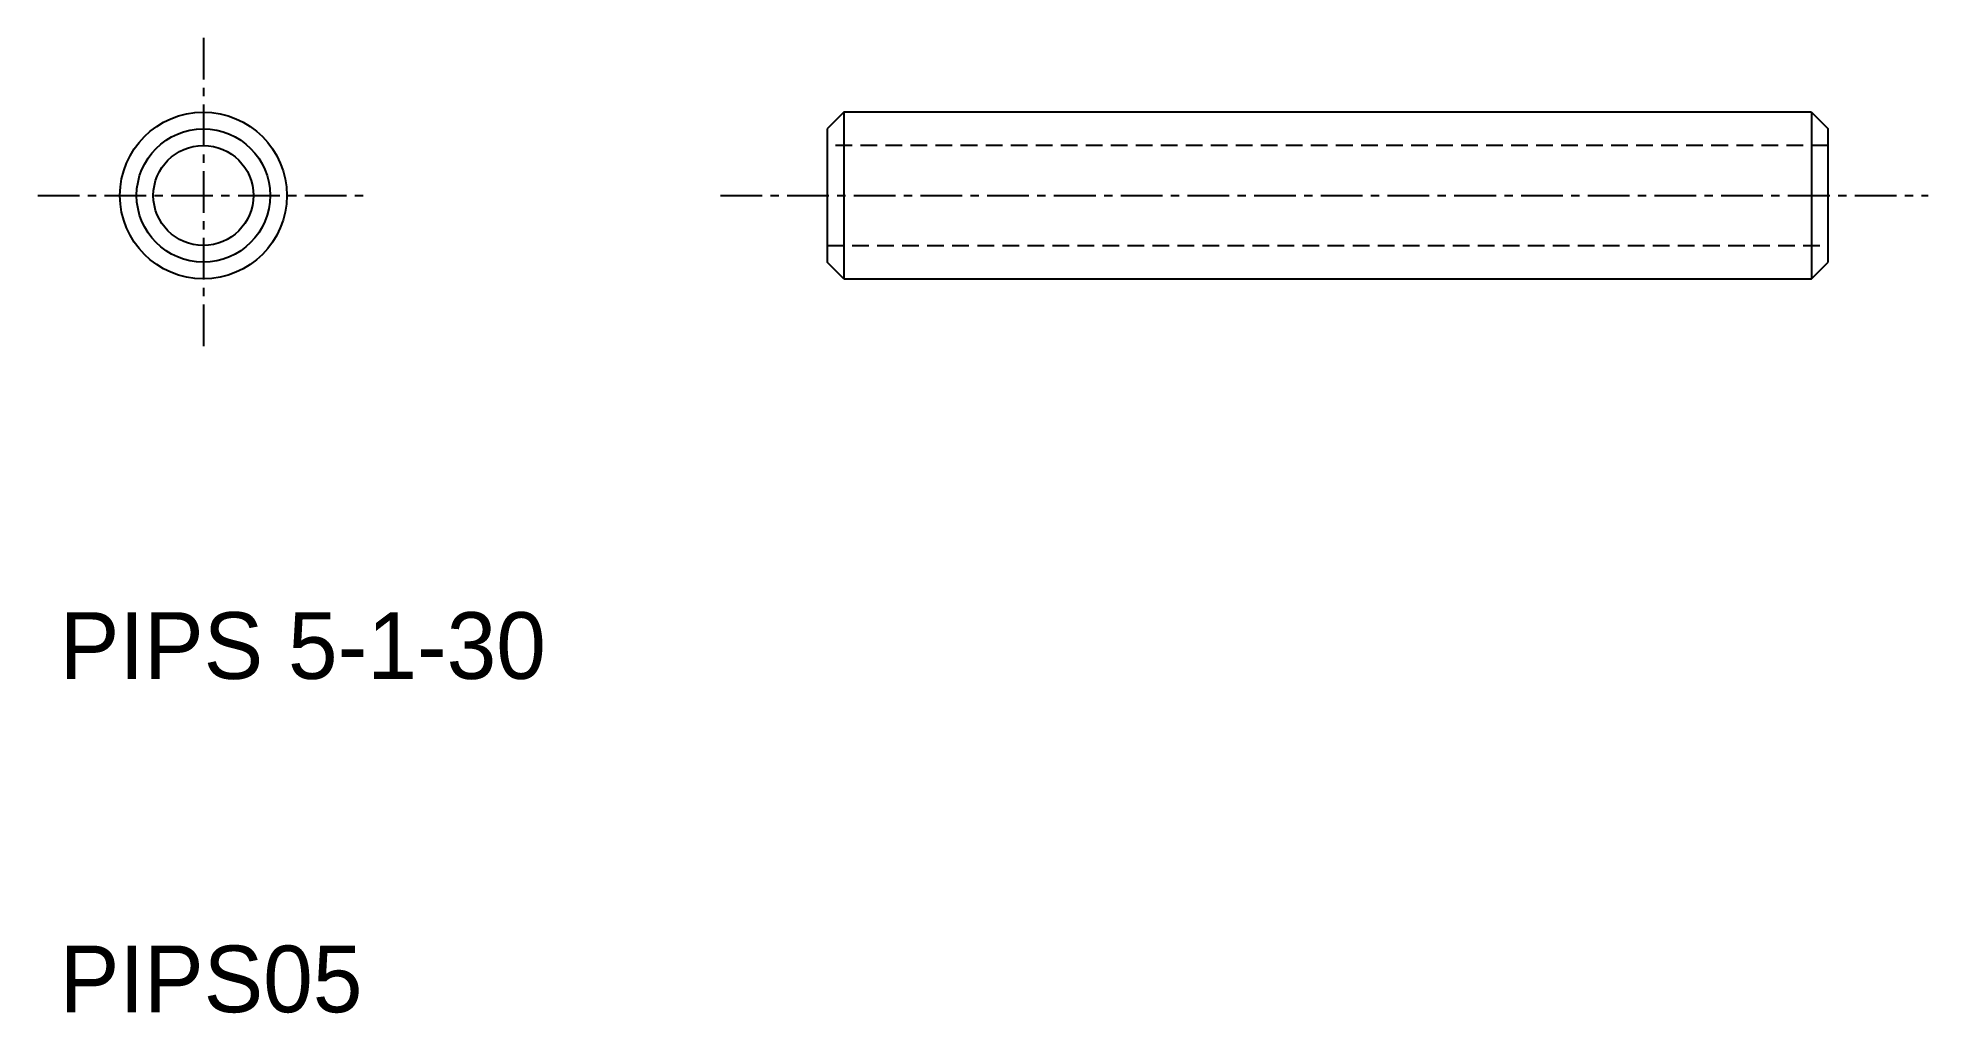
# Model space of a CAD drawing. Extents: x 9.3 to 66, y 10 to 39.2.
import ezdxf

# ---------------------------------------------------------------- set-up
doc = ezdxf.new("R2010")
doc.units = 0
doc.linetypes.add('CENTER', pattern=[2, 1.25, -0.25, 0.25, -0.25])
doc.linetypes.add('DASHED', pattern=[0.75, 0.5, -0.25])
doc.layers.get('0').update_dxf_attribs({"linetype": 'CONTINUOUS'})
doc.layers.add('CENTER', color=1, linetype='CENTER')

msp = doc.modelspace()

# ---------------------------------------------------------------- linework, layer by layer
at = {"color": 7, "linetype": 'CONTINUOUS'}
for p, q in [((33.5, 37), (33, 36.5)), ((62.5, 37), (33.5, 37)), ((33.5, 37), (33.5, 32)), ((62.5, 37), (62.5, 32)), ((62.5, 37), (63, 36.5)), ((33, 36.5), (33, 32.5)), ((63, 32.5), (63, 36.5)), ((33.5, 32), (33, 32.5)), ((62.5, 32), (63, 32.5)), ((33.5, 32), (62.5, 32))]:
    msp.add_line(p, q, dxfattribs=at)
at = {"color": 3, "linetype": 'DASHED'}
for p, q in [((63, 36), (33, 36)), ((33, 33), (63, 33))]:
    msp.add_line(p, q, dxfattribs=at)
at = {"color": 7, "linetype": 'CONTINUOUS'}
for radius in [2.5, 2, 1.5]:
    msp.add_circle((14.302, 34.5), radius, dxfattribs=at)
at = {"layer": 'CENTER', "color": 1, "linetype": 'CENTER'}
for p, q in [((14.302, 39.23), (14.302, 29.833)), ((9.34, 34.5), (19.292, 34.5)), ((29.797, 34.5), (66, 34.5))]:
    msp.add_line(p, q, dxfattribs=at)

# ---------------------------------------------------------------- texts
at = {"color": 7, "linetype": 'CONTINUOUS'}
for s, p in [('PIPS 5-1-30', (10, 20)), ('PIPS05', (10, 10))]:
    msp.add_text(s, height=2, dxfattribs=at).set_placement(p)

doc.saveas('drawing.dxf')
